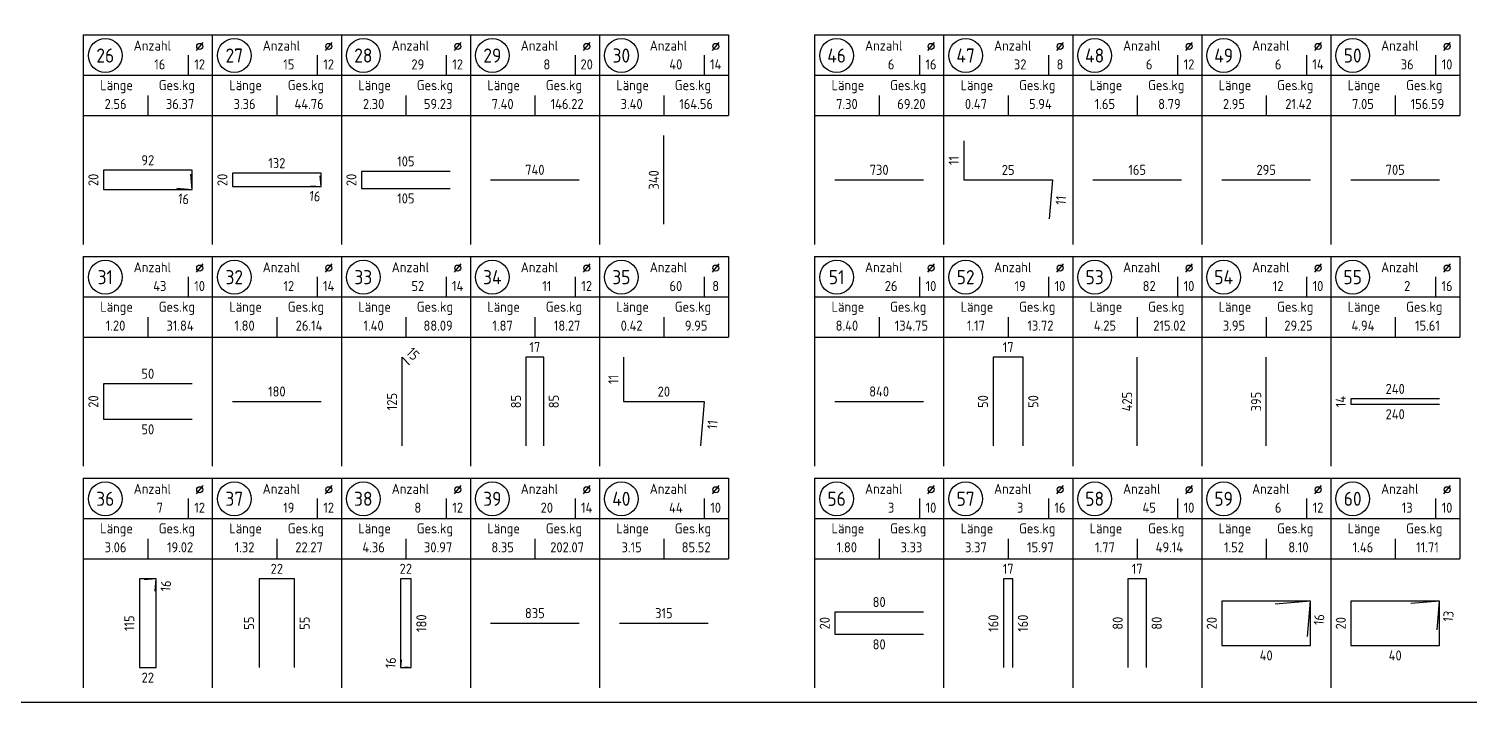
# Model space of a CAD drawing. Extents: x 40 to 158, y 100 to 142.
# Drawn here: x 67.79 to 85.65, y 113.63 to 121.98 of the extents above; entities that cross this region are included whole.
import ezdxf
from ezdxf.enums import TextEntityAlignment as Align

# ---------------------------------------------------------------- set-up
doc = ezdxf.new("R2010")
doc.units = 0
doc.header["$LTSCALE"] = 0.5
doc.linetypes.add('AUSGEZOGEN', pattern=[1000.01, 1000, 0.01])
for name, color, linetype in [('RND', 7, 'Continuous'), ('RND_BILD', 7, 'Continuous'), ('TEXT', 7, 'Continuous')]:
    doc.layers.add(name, color=color, linetype=linetype)
doc.styles.add('txt', font='isocp.shx')

# ---------------------------------------------------------------- blocks, each defined once
blk = doc.blocks.new('RND_LIS2')
at = {"layer": 'RND', "color": 3, "linetype": 'Continuous'}
for p, q in [((0, 0), (0, -5.2)), ((0, 0), (3.2, 0)), ((3.2, 0), (3.2, -2)), ((2.6, -0.503), (2.6, -1)), ((0, -1), (3.2, -1)), ((1.6, -1.503), (1.6, -2)), ((0, -2), (3.2, -2))]:
    blk.add_line(p, q, dxfattribs=at)
at = {"layer": 'RND', "color": 7, "linetype": 'Continuous'}
blk.add_line((2.805, -0.39), (2.973, -0.186), dxfattribs=at)
at = {"layer": 'RND', "color": 1, "linetype": 'Continuous'}
blk.add_circle((0.545, -0.513), 0.42, dxfattribs=at)
at = {"layer": 'RND', "color": 7, "linetype": 'Continuous'}
blk.add_circle((2.889, -0.288), 0.075, dxfattribs=at)
at = {"layer": 'RND', "color": 7, "linetype": 'Continuous', "style": 'txt'}
for s, p in [('Anzahl', (1.249, -0.391)), ('Länge', (0.42, -1.373)), ('Ges.kg', (1.872, -1.373))]:
    blk.add_text(s, height=0.25, dxfattribs=at).set_placement(p)
at = {"layer": 'RND', "color": 1, "linetype": 'Continuous', "style": 'txt'}
blk.add_attdef('POS1', text='', height=0.35, dxfattribs=at).set_placement((0.545, -0.513), align=Align.MIDDLE)
at = {"layer": 'RND', "color": 7, "linetype": 'Continuous', "style": 'txt'}
for tag, p in [('STK1', (1.897, -0.859)), ('DS1', (2.885, -0.859)), ('LANG1', (0.8, -1.841)), ('GEW', (2.4, -1.841))]:
    blk.add_attdef(tag, text='', height=0.25, dxfattribs=at).set_placement(p, align=Align.CENTER)

msp = doc.modelspace()

# ---------------------------------------------------------------- linework, layer by layer
at = {"layer": 'RND_BILD', "color": 1, "linetype": 'AUSGEZOGEN'}
for points in [[(75.6664, 119.5582), (75.6664, 120.6582)], [(79.3864, 120.5913), (79.3864, 120.1073), (80.4864, 120.1073), (80.4442, 119.6251)], [(69.6258, 120.0053), (69.8164, 119.9886), (69.8164, 120.2278), (68.7164, 120.2278), (68.7164, 119.9886), (69.8164, 119.9886), (69.7997, 120.1792)], [(71.2836, 120.0365), (71.4164, 120.0249), (71.4164, 120.1915), (70.3164, 120.1915), (70.3164, 120.0249), (71.4164, 120.0249), (71.4048, 120.1577)], [(73.0164, 120.213), (71.9164, 120.213), (71.9164, 120.0035), (73.0164, 120.0035)], [(73.5164, 120.1082), (74.6164, 120.1082)], [(77.7864, 120.1082), (78.8864, 120.1082)], [(80.9864, 120.1082), (82.0864, 120.1082)], [(82.5864, 120.1082), (83.6864, 120.1082)], [(84.1864, 120.1082), (85.2864, 120.1082)], [(72.4197, 116.8082), (72.4197, 117.9082), (72.5131, 117.8149)], [(74.1764, 116.8082), (74.1764, 117.9082), (73.9564, 117.9082), (73.9564, 116.8082)], [(75.1655, 117.9082), (75.1655, 117.3572), (76.1674, 117.3572), (76.1193, 116.8082)], [(80.1234, 116.8082), (80.1234, 117.9082), (79.7494, 117.9082), (79.7494, 116.8082)], [(81.5364, 116.8082), (81.5364, 117.9082)], [(83.1364, 116.8082), (83.1364, 117.9082)], [(69.8164, 117.5782), (68.7164, 117.5782), (68.7164, 117.1382), (69.8164, 117.1382)], [(85.2864, 117.3903), (84.1864, 117.3903), (84.1864, 117.3261), (85.2864, 117.3261)], [(70.3164, 117.3582), (71.4164, 117.3582)], [(77.7864, 117.3582), (78.8864, 117.3582)], [(69.3583, 115.0058), (69.3716, 115.1582), (69.1612, 115.1582), (69.1612, 114.0582), (69.3716, 114.0582), (69.3716, 115.1582), (69.2192, 115.1449)], [(71.0864, 114.0582), (71.0864, 115.1582), (70.6464, 115.1582), (70.6464, 114.0582)], [(72.4077, 114.1556), (72.3992, 114.0582), (72.5336, 114.0582), (72.5336, 115.1582), (72.3992, 115.1582), (72.3992, 114.0582), (72.4966, 114.0667)], [(79.9948, 114.0582), (79.9948, 115.1582), (79.8779, 115.1582), (79.8779, 114.0582)], [(81.6532, 114.0582), (81.6532, 115.1582), (81.4195, 115.1582), (81.4195, 114.0582)], [(83.648, 114.4449), (83.6864, 114.8832), (82.5864, 114.8832), (82.5864, 114.3332), (83.6864, 114.3332), (83.6864, 114.8832), (83.248, 114.8449)], [(85.2552, 114.5271), (85.2864, 114.8832), (84.1864, 114.8832), (84.1864, 114.3332), (85.2864, 114.3332), (85.2864, 114.8832), (84.9302, 114.8521)], [(78.8864, 114.7457), (77.7864, 114.7457), (77.7864, 114.4707), (78.8864, 114.4707)], [(73.5164, 114.6082), (74.6164, 114.6082)], [(75.1164, 114.6082), (76.2164, 114.6082)]]:
    msp.add_lwpolyline(points, dxfattribs=at)
at = {"layer": 'TEXT', "color": 1, "linetype": 'AUSGEZOGEN'}
msp.add_lwpolyline([(86.0178, 125.1403), (59.1446, 125.1403), (59.1446, 113.6279), (98.4308, 113.6279), (98.4308, 118.7317), (86.0178, 118.7317), (86.0178, 125.1403), (59.1446, 125.1403)], dxfattribs=at)

# ---------------------------------------------------------------- block references
at = {"layer": 'RND_BILD', "color": 7, "linetype": 'AUSGEZOGEN', "xscale": 0.5, "yscale": 0.5, "zscale": 0.5}
for p, values in [((68.4664, 121.9082), {'POS1': '26', 'STK1': '16', 'DS1': '12', 'LANG1': '2.56', 'GEW': '36.37'}), ((70.0664, 121.9082), {'POS1': '27', 'STK1': '15', 'DS1': '12', 'LANG1': '3.36', 'GEW': '44.76'}), ((71.6664, 121.9082), {'POS1': '28', 'STK1': '29', 'DS1': '12', 'LANG1': '2.30', 'GEW': '59.23'}), ((73.2664, 121.9082), {'POS1': '29', 'STK1': '8', 'DS1': '20', 'LANG1': '7.40', 'GEW': '146.22'}), ((74.8664, 121.9082), {'POS1': '30', 'STK1': '40', 'DS1': '14', 'LANG1': '3.40', 'GEW': '164.56'}), ((77.5364, 121.9082), {'POS1': '46', 'STK1': '6', 'DS1': '16', 'LANG1': '7.30', 'GEW': '69.20'}), ((79.1364, 121.9082), {'POS1': '47', 'STK1': '32', 'DS1': '8', 'LANG1': '0.47', 'GEW': '5.94'}), ((80.7364, 121.9082), {'POS1': '48', 'STK1': '6', 'DS1': '12', 'LANG1': '1.65', 'GEW': '8.79'}), ((82.3364, 121.9082), {'POS1': '49', 'STK1': '6', 'DS1': '14', 'LANG1': '2.95', 'GEW': '21.42'}), ((83.9364, 121.9082), {'POS1': '50', 'STK1': '36', 'DS1': '10', 'LANG1': '7.05', 'GEW': '156.59'}), ((68.4664, 119.1582), {'POS1': '31', 'STK1': '43', 'DS1': '10', 'LANG1': '1.20', 'GEW': '31.84'}), ((70.0664, 119.1582), {'POS1': '32', 'STK1': '12', 'DS1': '14', 'LANG1': '1.80', 'GEW': '26.14'}), ((71.6664, 119.1582), {'POS1': '33', 'STK1': '52', 'DS1': '14', 'LANG1': '1.40', 'GEW': '88.09'}), ((73.2664, 119.1582), {'POS1': '34', 'STK1': '11', 'DS1': '12', 'LANG1': '1.87', 'GEW': '18.27'}), ((74.8664, 119.1582), {'POS1': '35', 'STK1': '60', 'DS1': '8', 'LANG1': '0.42', 'GEW': '9.95'}), ((77.5364, 119.1582), {'POS1': '51', 'STK1': '26', 'DS1': '10', 'LANG1': '8.40', 'GEW': '134.75'}), ((79.1364, 119.1582), {'POS1': '52', 'STK1': '19', 'DS1': '10', 'LANG1': '1.17', 'GEW': '13.72'}), ((80.7364, 119.1582), {'POS1': '53', 'STK1': '82', 'DS1': '10', 'LANG1': '4.25', 'GEW': '215.02'}), ((82.3364, 119.1582), {'POS1': '54', 'STK1': '12', 'DS1': '10', 'LANG1': '3.95', 'GEW': '29.25'}), ((83.9364, 119.1582), {'POS1': '55', 'STK1': '2', 'DS1': '16', 'LANG1': '4.94', 'GEW': '15.61'}), ((68.4664, 116.4082), {'POS1': '36', 'STK1': '7', 'DS1': '12', 'LANG1': '3.06', 'GEW': '19.02'}), ((70.0664, 116.4082), {'POS1': '37', 'STK1': '19', 'DS1': '12', 'LANG1': '1.32', 'GEW': '22.27'}), ((71.6664, 116.4082), {'POS1': '38', 'STK1': '8', 'DS1': '12', 'LANG1': '4.36', 'GEW': '30.97'}), ((73.2664, 116.4082), {'POS1': '39', 'STK1': '20', 'DS1': '14', 'LANG1': '8.35', 'GEW': '202.07'}), ((74.8664, 116.4082), {'POS1': '40', 'STK1': '44', 'DS1': '10', 'LANG1': '3.15', 'GEW': '85.52'}), ((77.5364, 116.4082), {'POS1': '56', 'STK1': '3', 'DS1': '10', 'LANG1': '1.80', 'GEW': '3.33'}), ((79.1364, 116.4082), {'POS1': '57', 'STK1': '3', 'DS1': '16', 'LANG1': '3.37', 'GEW': '15.97'}), ((80.7364, 116.4082), {'POS1': '58', 'STK1': '45', 'DS1': '10', 'LANG1': '1.77', 'GEW': '49.14'}), ((82.3364, 116.4082), {'POS1': '59', 'STK1': '6', 'DS1': '12', 'LANG1': '1.52', 'GEW': '8.10'}), ((83.9364, 116.4082), {'POS1': '60', 'STK1': '13', 'DS1': '10', 'LANG1': '1.46', 'GEW': '11.71'})]:
    msp.add_blockref('RND_LIS2', p, dxfattribs=at).add_auto_attribs(values)

# ---------------------------------------------------------------- texts
at = {"layer": 'RND_BILD', "color": 7, "linetype": 'AUSGEZOGEN', "style": 'txt'}
for s, p in [('92', (69.2664, 120.3528)), ('105', (72.4664, 120.338)), ('132', (70.8664, 120.3165)), ('740', (74.0664, 120.2332)), ('730', (78.3364, 120.2332)), ('25', (79.9364, 120.2323)), ('165', (81.5364, 120.2332)), ('295', (83.1364, 120.2332)), ('705', (84.7364, 120.2332)), ('105', (72.4664, 119.8785)), ('17', (74.0664, 118.0332)), ('17', (79.9364, 118.0332)), ('50', (69.2664, 117.7032)), ('180', (70.8664, 117.4832)), ('20', (75.6664, 117.4822)), ('840', (78.3364, 117.4832)), ('240', (84.7364, 117.5153)), ('240', (84.7364, 117.2011)), ('50', (69.2664, 117.0132)), ('22', (70.8664, 115.2832)), ('22', (72.4664, 115.2832)), ('17', (79.9364, 115.2832)), ('17', (81.5364, 115.2832)), ('80', (78.3364, 114.8707)), ('835', (74.0664, 114.7332)), ('315', (75.6664, 114.7332)), ('80', (78.3364, 114.3457)), ('40', (83.1364, 114.2082)), ('40', (84.7364, 114.2082)), ('22', (69.2664, 113.9332))]:
    msp.add_text(s, height=0.125, dxfattribs=at).set_placement(p, align=Align.MIDDLE)
for s, rotation, p in [('11', 90, (79.2614, 120.3493)), ('20', 90, (68.5914, 120.1082)), ('20', 90, (70.1914, 120.1082)), ('20', 90, (71.7914, 120.1082)), ('340', 90, (75.5414, 120.1082)), ('16', 354.99986, (69.7102, 119.8725)), ('16', 354.99986, (71.3391, 119.9062)), ('11', 85, (80.5898, 119.8553)), ('15', 315, (72.5548, 117.9499)), ('11', 90, (75.0405, 117.6327)), ('20', 90, (68.5914, 117.3582)), ('125', 90, (72.2947, 117.3582)), ('85', 90, (73.8314, 117.3582)), ('85', 90, (74.3014, 117.3582)), ('50', 90, (79.6244, 117.3582)), ('50', 90, (80.2484, 117.3582)), ('425', 90, (81.4114, 117.3582)), ('395', 90, (83.0114, 117.3582)), ('14', 90, (84.0614, 117.3582)), ('11', 85, (76.2679, 117.0718)), ('16', 84.99986, (69.4895, 115.0711)), ('115', 90, (69.0362, 114.6082)), ('180', 90, (72.6586, 114.6082)), ('160', 90, (79.7529, 114.6082)), ('160', 90, (80.1198, 114.6082)), ('16', 84.99986, (83.7917, 114.6532)), ('13', 84.99986, (85.3953, 114.6942)), ('55', 90, (70.5214, 114.6082)), ('55', 90, (71.2114, 114.6082)), ('20', 90, (77.6614, 114.6082)), ('80', 90, (81.2945, 114.6082)), ('80', 90, (81.7782, 114.6082)), ('20', 90, (82.4614, 114.6082)), ('20', 90, (84.0614, 114.6082)), ('16', 84.99986, (72.2789, 114.1178))]:
    msp.add_text(s, height=0.125, rotation=rotation, dxfattribs=at).set_placement(p, align=Align.MIDDLE)

doc.saveas('drawing.dxf')
